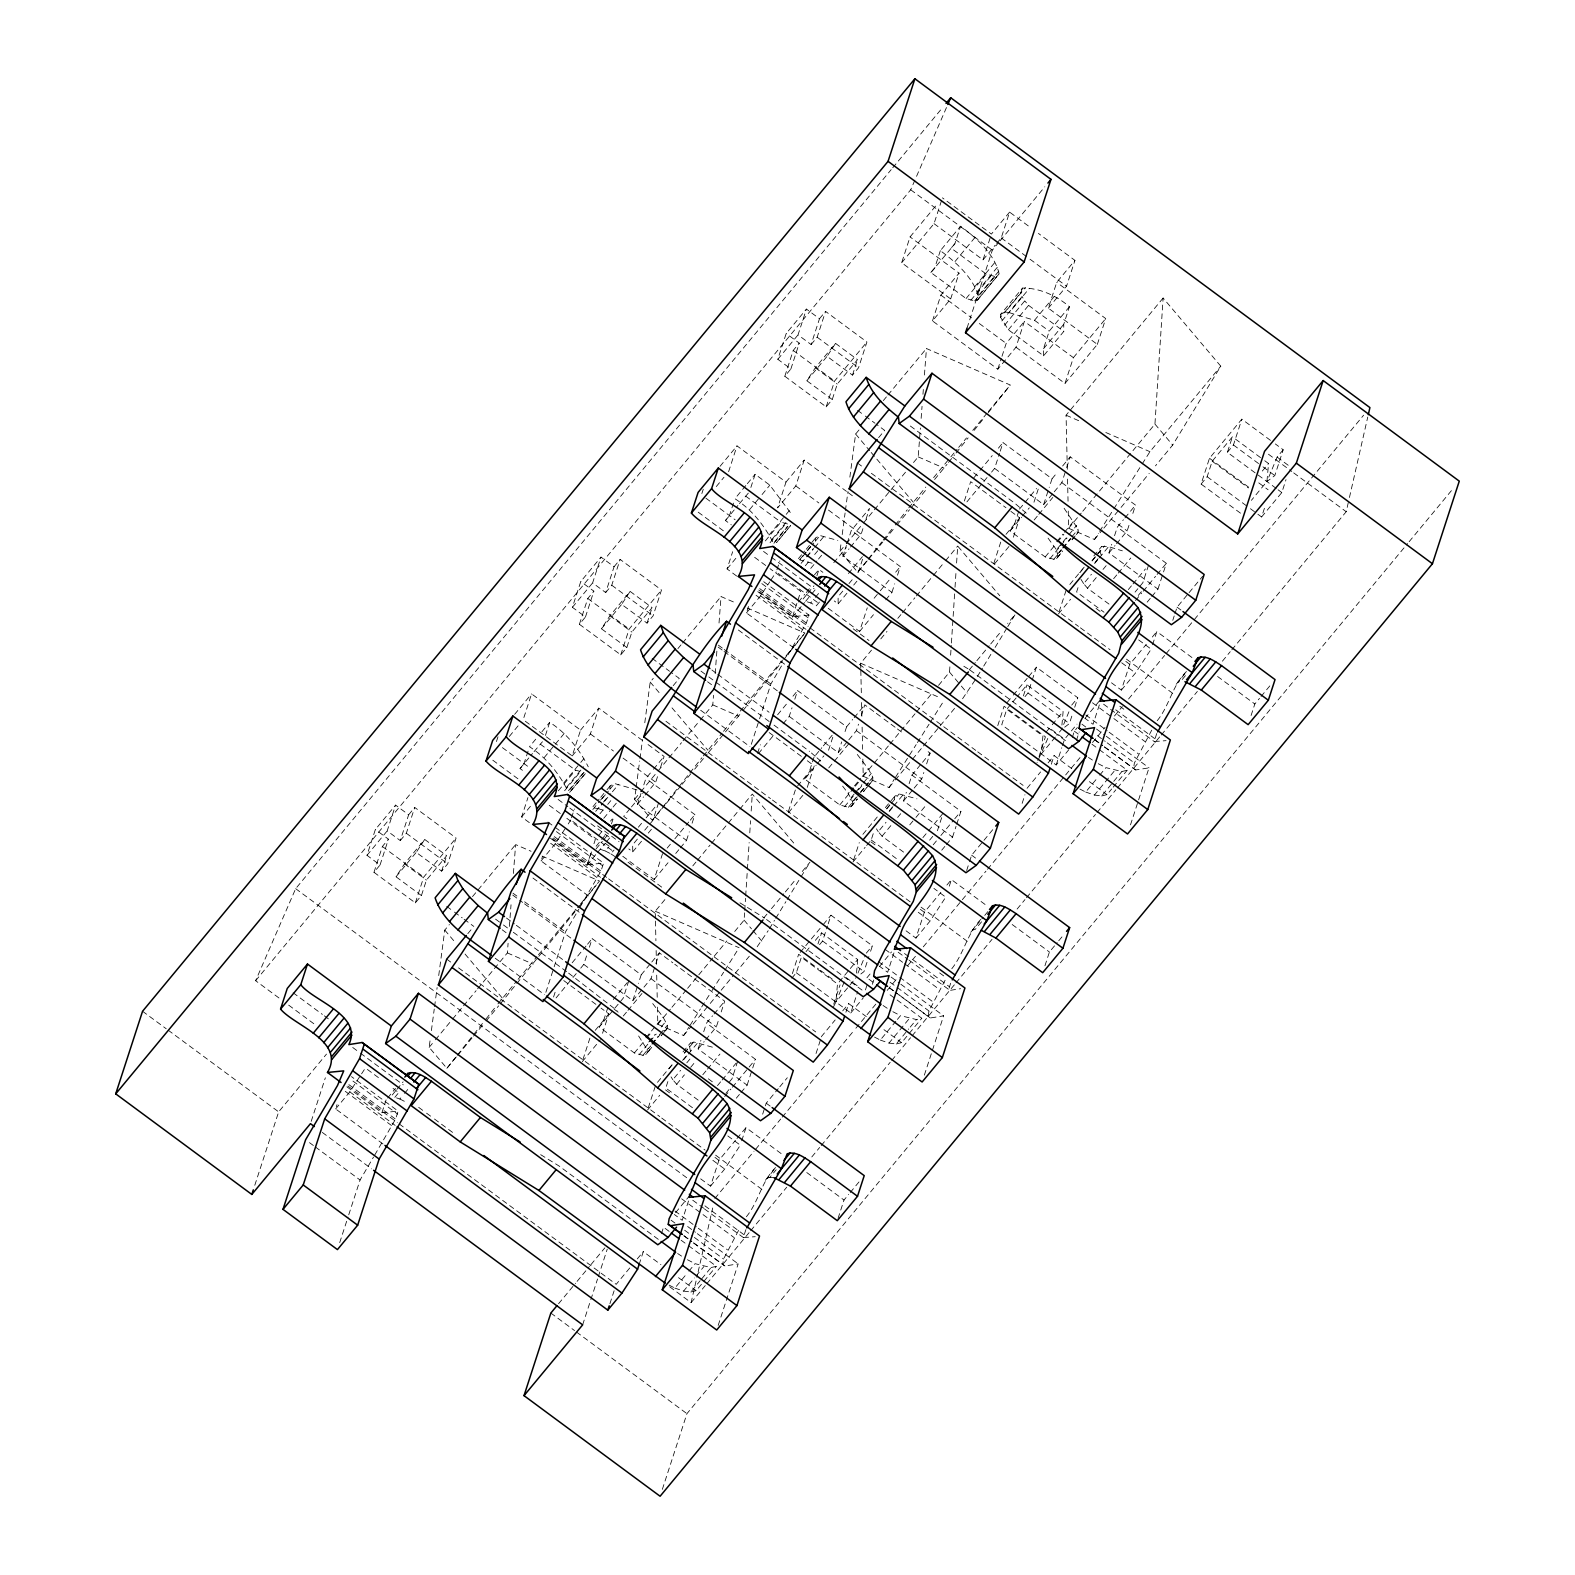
<?xml version="1.0" encoding="UTF-8"?>
<svg xmlns="http://www.w3.org/2000/svg" width="1575" height="1575" viewBox="0 0 1575 1575"><rect width="100%" height="100%" fill="white"/><g stroke="black" fill="none" stroke-linecap="round" stroke-linejoin="round"><path stroke-width="0.75" stroke-dasharray="5 3.75" d="M609.919 788.819L610.057 785.925L614.604 783.562L641.596 791.241M690.362 1050.998L689.181 1044.343L693.728 1041.981L713.829 1047.552M815.338 540.816L815.476 537.922L820.024 535.539L837.821 540.442M894.442 799.214L894.6 796.32L899.128 793.957L916.945 798.84M1000.538 317.205L1000.676 314.311L1022.51 288.087C1039.342 287.772 1056.746 295.746 1069.425 306.751L1063.735 324.312L1063.794 331.4L1043.575 355.812L1008.374 329.785L1000.538 317.205L1020.758 292.793L1022.51 288.087M1101.201 554.951L1099.862 551.211L1101.614 546.505L1108.583 546.663L1122.365 550.837M734.698 931.494L744.109 920.135L744.581 912.85M744.739 910.429L745.526 898.321M745.684 895.88L747.259 871.644M747.416 869.223L749.149 842.546M749.779 832.86L750.547 820.732M751.177 811.046L752.122 796.497M938.543 685.381L949.528 672.112L950.001 664.847M950.631 655.141L951.261 645.455M951.418 643.013L952.993 618.778M953.151 616.357L954.863 589.68M955.021 587.258L955.966 572.709M956.596 563.023L957.698 546.053L999.79 595.763M1132.976 450.608L1154.947 424.088L1163.118 298.029L1220.783 366.168L1172.686 445.056L1155.479 465.846M477.638 988.805L507.367 952.914L508.095 943.287M509.375 926.435L511.028 904.759M513.411 873.456L515.616 844.574L531.07 851.287M700.265 720.011L712.786 704.891L713.514 695.264M715.168 673.588L716.999 649.53M719.027 623.031L721.035 596.551L736.49 603.264M913.5 462.538L918.205 456.888L920.391 427.987M921.139 418.359L922.044 406.311M922.97 394.282L923.324 389.458M924.427 375.027L926.454 348.528L1010.323 385.028L986.206 415.229M815.358 940.373L821.579 932.872L857.706 959.569L837.487 983.981L835.892 1001.995L832.702 1008.492M856.505 973.094L857.706 959.569M1061.924 725.071L1063.125 711.546L1026.998 684.849L1017.667 696.111M1264.725 460.727L1268.544 463.542L1266.93 481.556L1251.377 500.338M456.297 1056.943L446.887 1068.322L429.148 1047.355L430.113 1040.169M431.392 1030.601L434.247 1009.063M434.582 1006.661L437.122 987.525M438.716 975.555L444.78 930.097L449.407 924.525M664.867 805.14L652.306 820.299L634.567 799.332L635.847 789.764M636.162 787.362L639.667 761.04M640.001 758.658L642.541 739.502M644.785 722.748L650.199 682.073L653.271 678.352M867.136 560.917L857.725 572.276L839.987 551.309L840.952 544.143M842.212 534.555L845.086 513.017M845.401 510.635L847.96 491.498M849.87 477.127L855.619 434.05L860.245 428.479M374.752 1154.987L395.542 1119.136L398.16 1111.123L351.501 1076.631M580.171 906.983L600.961 871.133L603.579 863.1L554.971 827.17M788.051 654.787L806.38 623.109L808.979 615.097L763.068 581.234M718.18 1325.441L738.183 1263.878L724.913 1265.985L722.689 1264.508L723.555 1258.996L740.25 1227.181M745.9 1229.583L743.302 1237.596L755.232 1236.69M924.348 1075.154L943.602 1015.855L930.333 1017.982L928.108 1016.485L928.974 1010.973L945.669 979.158M950.611 983.233L948.721 989.572L949.922 990.38L960.652 988.687M1130.496 824.847L1149.022 767.852L1135.733 769.958L1133.527 768.482L1134.394 762.95L1152.309 729.067M1156.739 733.537L1154.14 741.549L1166.071 740.663M669.749 1286.814L691.13 1302.623L697.607 1274.234M698.138 1271.872L712.688 1207.986M1231.807 649.825L1346.212 511.698L1348.909 499.866M1349.44 497.503L1367.75 417.06M254.796 1185.266L278.657 1111.852L326.478 1054.108M421.411 895.565L396.014 876.783L404.48 863.848L424.699 839.436L446.67 855.678L426.451 880.09L421.411 895.565L415.347 902.888L373.984 872.314L380.047 864.99L366.975 855.323L375.362 829.513L395.581 805.101L408.653 814.767L400.267 840.577L387.194 830.911L395.581 805.101M373.984 872.314L382.371 846.503L388.434 839.18L375.362 829.513M380.047 864.99L388.434 839.18M311.2 1121.361L325.356 1077.773M400.267 840.577L406.33 833.254L414.717 807.443L456.081 838.018L447.713 863.828L441.63 871.152L416.233 852.37L424.699 839.436M382.961 1143.942L335.632 1108.938L337.03 1104.646M415.347 902.888L423.734 877.078L456.081 838.018M441.63 871.152L446.67 855.678M496.44 741.549L498.527 735.112M339.708 1242.636L347.996 1217.121M348.744 1214.797L360.065 1180.01L373.531 1157.074M346.933 1086.829L381.918 1112.698L386.092 1099.901M523.884 717.55L531.582 693.886L580.565 730.111L572.197 755.921L523.195 719.696M626.83 647.542L601.433 628.76L609.899 615.825L630.118 591.412L652.089 607.655L631.87 632.067L626.83 647.542L620.767 654.865L579.403 624.291L585.467 616.967L572.394 607.3L580.781 581.51L601 557.097L614.073 566.744L605.686 592.554L592.613 582.907L601 557.097M528.078 751.117L523.806 764.269L520.045 768.541L523.943 771.435M579.403 624.291L587.79 598.48L593.854 591.157L580.781 581.51M545.442 735.466L549.714 722.315C566.37 732.946 579.442 749.287 588.243 766.808M585.467 616.967L593.854 591.157M529.338 822.622L521.64 816.952L527.94 797.6M605.686 592.554L611.75 585.231L620.137 559.42L661.5 590.015L653.113 615.825L647.049 623.129L621.653 604.367L630.118 591.412M588.381 895.919L541.052 860.915L542.45 856.623M572.197 755.921L590.389 733.95L598.776 708.14L644.884 742.219M620.767 654.865L629.153 629.055L661.5 590.015M571.528 817.76L574.383 808.979M647.049 623.129L652.089 607.655M701.859 493.546L703.257 489.234M550.463 838.254L586.963 865.246L591.157 852.331M593.952 843.727L595.35 839.436L564.618 816.697M545.875 992.309L553.416 969.097M554.164 966.794L565.464 931.987L578.95 909.051M552.352 838.825L587.337 864.695L591.491 851.878M553.553 997.034L555.64 990.596M611.454 823.902L613.561 817.464L610.509 821.126M728.615 471.693L737.002 445.882L785.984 482.088L777.597 507.898L795.808 485.927L804.195 460.117L846.464 491.361M832.25 399.538L806.853 380.756L815.318 367.802L835.537 343.389L857.509 359.632L837.29 384.044L832.25 399.538L826.186 406.862L784.822 376.267L790.886 368.944L777.814 359.297L786.201 333.487L806.42 309.074L819.492 318.721L811.105 344.531L798.033 334.884L806.42 309.074M580.722 968.153L583.793 964.432L586.589 955.828M589.385 947.225L592.18 938.621L641.183 974.846L638.387 983.45M733.497 503.094L729.205 516.246L725.445 520.518L731.312 524.849M680.341 847.862L686.503 840.42L637.521 804.215L641.005 793.446M643.801 784.862L645.907 778.404L651.971 771.081M784.822 376.267L793.209 350.457L799.273 343.133L786.201 333.487M750.862 487.462L755.134 474.292L769.84 485.159L792.166 514.946M645.1 795.06L655.712 782.243L657.799 775.786M660.594 767.183L664.099 756.433L646.813 743.656M790.886 368.944L799.273 343.133M736.667 576.037L727.059 568.929L732.651 551.722M658.586 802.797L652.897 820.339L643.565 831.6M811.105 344.531L817.169 337.207L825.556 311.397L866.919 341.992L858.532 367.802L852.469 375.126L827.072 356.344L835.537 343.389M582.947 1059.522L589.936 1038.023M607.911 1007.331L602.91 1022.687L599.15 1026.939L634.351 1052.966L642.974 1055.329L645.75 1054.6L651.971 1047.099L645.75 1054.6M602.536 1033.259L608.836 1013.906L601 1008.098M622.794 856.308L654.157 879.48L662.543 853.67M793.8 647.896L746.452 612.911L748.558 606.454M628.838 980.713L623.129 998.274L599.15 1026.939M583.793 964.432L632.796 1000.657L637.698 985.596M826.186 406.862L834.573 381.052L866.919 341.992M686.503 840.42L689.299 831.817M692.094 823.213L694.89 814.61L645.907 778.404M776.947 569.737L779.802 560.976M632.796 1000.657L650.987 978.685L655.18 965.77M655.889 963.624L659.374 952.875L672.82 962.817M852.469 375.126L857.509 359.632M1015.993 347.228L1064.995 383.453L1073.382 357.643L1024.38 321.418L1015.993 347.228L997.802 369.2L932.479 320.906L950.67 298.935L901.668 262.73L910.055 236.919L937.794 203.431M751.295 744.286L758.835 721.094M759.583 718.771L770.884 683.983L783.149 663.134M757.792 591.649L792.383 617.223L797.285 602.162M797.974 600.016L800.769 591.412L770.037 568.693M757.575 753.322L760.371 744.719M816.874 575.899L818.961 569.441L822.878 572.335M901.668 262.73L934.034 223.67L941.712 200.005M648.27 1107.816L655.259 1086.317M582.652 1324.851L590.093 1301.915M590.842 1299.631L597.555 1278.979M598.303 1276.675L607.241 1249.152M667.879 1081.553L665.772 1087.99L693.217 1108.268M783.051 723.85L789.213 716.408L792.008 707.805M794.804 699.202L797.6 690.598L846.602 726.823L844.495 733.281M940.334 250.681L934.625 268.242L930.864 272.495L966.085 298.522L974.689 300.884L977.465 300.156L999.121 273.794C994.534 254.047 976.52 237.923 960.553 226.268L940.334 250.681C956.301 262.336 974.315 278.46 978.902 298.207L977.465 300.156M885.76 599.839L891.923 592.417L842.94 556.192L846.425 545.442M847.133 543.277L851.327 530.381L857.391 523.058M609.919 1303.687L614.112 1290.791M930.864 272.495L954.844 243.83L960.553 226.268M850.52 547.037L861.131 534.22L863.218 527.763M866.014 519.159L869.518 508.41L858.907 521.227M932.479 320.906L940.866 295.096L959.057 273.125L910.055 236.919M740.959 1092.597L747.121 1085.155L698.119 1048.93L700.914 1040.327M703.71 1031.723L706.506 1023.12L712.569 1015.816M858.316 572.316L864.006 554.774M950.67 298.935L959.057 273.125M639.115 1264.528L643.309 1251.633L660.909 1264.646M705.698 1039.776L716.31 1026.959L718.417 1020.521M721.212 1011.918L724.697 1001.168L674.75 964.235M795.355 790L787.677 813.665L802.837 795.355M814.039 757.122L808.329 774.664L804.569 778.936L839.77 804.943L848.393 807.306L851.169 806.577L857.391 799.076M661.421 1233.658L663.528 1227.22L669.395 1231.552M807.266 787.382L814.255 765.883L806.42 760.095M828.214 608.285L859.576 631.457L867.274 607.812M934.034 223.67L983.017 259.875L990.714 236.23M828.548 750.251L834.258 732.71M967.011 328.151L992.348 250.149L998.53 242.688M996.66 243.416L1001.227 237.923L1009.595 212.113L1030.739 227.725M688.511 1200.957L682.231 1220.31L674.336 1214.483M737.71 1061.196L732.001 1078.757L727.335 1084.387M789.213 716.408L838.215 752.633L841.7 741.884M891.923 592.417L894.718 583.813M897.514 575.21L900.309 566.606L851.327 530.381M848.827 739.817L856.406 730.662L858.513 724.205M861.308 715.601L864.793 704.852L874.401 711.959M700.658 1178.848L710.522 1186.132L718.909 1160.322L735.466 1140.339M747.121 1085.155L752.003 1070.094M752.712 1067.948L755.508 1059.345L706.506 1023.12M792.363 973.626L798.643 954.273L818.35 968.842M741.727 1140.773L745.999 1127.621L781.279 1153.688M791.772 978.252L796.32 972.759L801.36 957.265L837.487 983.981M997.802 369.2L1001.306 358.45M1001.995 356.304L1006.189 343.389L1024.38 321.418M762.654 1114.175L766.218 1103.209L778.267 1088.66M817.976 943.917L821.579 932.872M964.372 501.007L970.673 481.655L1005.952 507.721M819.571 944.685L822.603 941.023L827.505 925.962M828.194 923.816L830.99 915.213L872.373 945.807L869.577 954.411M853.689 859.793L859.281 842.586M866.644 845.48L871.192 839.987L873.278 833.529M662.347 1489.359L686.936 1413.661L1407.578 543.572M991.561 472.126L994.632 468.405L999.534 453.344M1000.223 451.198L1003.019 442.595L1052.021 478.8L1049.226 487.403M1064.995 383.453L1097.342 344.393L1048.34 308.168L1056.727 282.358L1074.938 260.387L1038.417 233.415M746.373 1216.766C758.992 1201.312 761.572 1180.62 776.278 1166.918M1043.575 355.812L1043.516 348.725L1049.206 331.163L1069.425 306.751M816.027 1053.517L821.618 1036.311L835.163 1019.97M1048.34 308.168L1066.551 286.197L1074.938 260.387M833.726 1004.22L840.026 984.847M946.378 844.574L952.54 837.132L903.538 800.927L906.334 792.323M909.129 783.72L911.925 775.117L921.021 764.131M845.913 1012.213L848.708 1003.61L866.329 1016.623M914.15 788.11L921.729 778.956L923.836 772.498M926.632 763.895L930.116 753.145L926.277 750.31M993.786 563.496L1000.775 541.977M860.836 974L863.986 971.617L868.868 956.557M796.32 972.759L850.756 1013.001L857.745 991.502M1018.73 511.284L1013.749 526.641L1009.988 530.913L1045.19 556.94L1053.813 559.282L1056.589 558.574L1062.81 551.053M865.443 989.947L867.53 983.489M1013.375 537.213L1019.675 517.86L1007.902 509.178M872.373 984.296L873.771 979.985M1033.968 502.228L1038.24 489.077M893.931 952.934L887.65 972.287L879.756 966.459M937.42 830.734L941.712 817.563M994.632 468.405L1043.634 504.61L1048.517 489.549M1097.342 344.393L1105.729 318.583L1056.727 282.358M1054.246 491.794L1061.826 482.639L1066.019 469.744M1066.708 467.598L1070.213 456.829L1135.536 505.122L1132.051 515.872M906.078 930.825L915.941 938.109L924.328 912.299L940.885 892.316M952.54 837.132L956.025 826.383M956.734 824.237L960.927 811.322L911.925 775.117M997.763 725.622L1004.062 706.25L1045.426 736.844L1037.748 760.489M838.038 1218.4L844.003 1200.052L848.669 1194.421M949.292 886.174L951.418 879.598L986.698 905.664M1016.111 697.981L1006.779 709.262L1001.739 724.736L1056.175 764.977L1068.618 749.956M966.656 870.542L968.782 863.966M969.511 861.761L971.637 855.186L994.219 827.918M1023.396 695.914L1026.998 684.849M1024.99 696.662L1028.022 693L1031.527 682.251M1032.216 680.105L1036.409 667.19L1077.792 697.784L1073.599 710.679M1059.109 611.789L1066.807 588.125M1078.009 587.652L1076.611 591.964L1104.036 612.242M951.792 968.743C964.688 952.501 967.582 931.12 983.253 917.024M1022.155 803.348L1024.951 794.745M1151.797 596.551L1157.96 589.109L1108.957 552.904L1111.753 544.3M1114.549 535.697L1117.344 527.093L1123.408 519.77M1051.332 764.19L1054.128 755.587L1071.748 768.6M1116.537 543.749L1127.149 530.933L1129.255 524.475M1064.68 727.178L1069.405 723.594L1072.89 712.845M1056.175 764.977L1061.767 747.771M1062.475 745.625L1064.562 739.167L1077.005 724.146M1072.26 737.632L1074.347 731.174L1077.359 727.532M1076.394 740.565L1079.19 731.962M1099.35 704.911L1093.05 724.283L1085.175 718.436M1148.549 565.169L1142.84 582.711L1135.063 592.102M1111.497 682.802L1121.361 690.106L1129.748 664.296L1146.305 644.293M1157.96 589.109L1162.842 574.068M1163.551 571.922L1166.347 563.318L1117.344 527.093M1240.49 513.174L1201.095 484.057L1209.482 458.246L1241.828 419.186L1273.348 442.477M1044.934 965.79L1049.422 952.028L1057.199 942.638M1152.565 644.746L1156.838 631.575L1192.118 657.661M1201.095 484.057L1207.159 476.733L1212.179 461.239L1232.398 436.826L1262.835 459.309M1172.784 620.333L1174.202 615.943M1174.93 613.758L1177.057 607.162L1187.589 594.444M1276.242 488.427L1227.378 452.32L1232.398 436.826M1227.378 452.32L1233.442 444.997L1241.828 419.186M1157.212 720.72C1169.812 705.265 1172.41 684.593 1187.117 670.891M1283.192 449.761L1277.128 457.085L1266.93 481.556L1274.805 475.571L1283.192 449.761L1275.317 443.933M1257.874 514.218L1261.595 516.974L1265.099 506.205M1261.595 516.974L1281.814 492.562L1286.007 479.647M1251.101 715.483L1254.822 704.005L1259.488 698.375M844.22 981.973L835.892 1001.995L856.111 977.583M857.962 973.133L865.364 955.356M1047.788 738.419L1037.039 762.654M1068.933 711.782L1061.511 729.579L1056.845 735.21M278.952 997.959L255.623 980.713L295.667 888.674L891.174 169.647M255.623 980.713L910.704 189.788L915.587 178.566M916.552 176.321L946.831 106.726M757.162 946.772L768.187 930.707M769.447 928.64L774.506 920.332M775.766 918.264L785.905 901.648M787.165 899.581L799.824 878.811M801.084 876.743L808.684 864.281M962.581 698.749L976.126 678.549M977.386 676.463L982.465 668.174M983.725 666.087L993.845 649.471M995.105 647.404L1006.504 628.72M1007.764 626.653L1015.363 614.191L1007.665 623.483M657.425 1007.094L657.818 1024.301L683.629 1035.523L688.807 1027.373M690.086 1025.325L700.403 1008.984M701.702 1006.937L710.738 992.644M712.018 990.616L723.634 972.228M724.933 970.2L737.828 949.764M862.844 759.091L863.238 776.278L889.048 787.52L894.206 779.349M895.506 777.302L916.138 744.64M917.438 742.593L929.053 724.224M930.333 722.177L943.248 701.761M1068.263 511.068L1068.657 528.275L1094.467 539.497L1098.346 533.374M1099.626 531.326L1112.541 510.91M1113.82 508.863L1140.91 465.983M1142.21 463.936L1149.947 451.69L1220.783 366.168M335.632 1108.938L349.788 1091.849L365.4 1067.968M541.052 860.915L555.188 843.846L566.921 825.93M568.221 823.942L570.819 819.945M746.452 612.911L760.607 595.822L769.722 581.884M771.022 579.895L776.239 571.942M710.522 1186.132L724.677 1169.044L740.309 1145.163L726.528 1134.984M915.941 938.109L930.097 921.021L945.728 897.14L933.916 888.418M1121.361 690.106L1135.516 673.017L1151.148 649.136L1137.367 638.958M667.406 1028.239L661.185 1035.759L667.406 1028.239L667.367 1025.227L663.016 1017.037L650.495 1000.676M851.169 806.577L857.273 798.997M857.292 754.464L868.435 769.013L872.786 777.203L872.826 780.216L863.612 791.556M1056.589 558.574L1062.672 550.994M1064.109 508.272L1078.186 529.2L1078.225 532.212L1072.142 539.792M446.887 1068.322L455.903 1056.943M457.4 1055.053L472.421 1036.114M473.918 1034.224L484.431 1020.954M485.927 1019.064L496.44 1005.815M497.936 1003.905L516.541 981.225M652.306 820.299L661.323 808.94M662.819 807.03L688.354 774.841M689.85 772.951L701.859 757.792M703.356 755.902L721.96 733.202M857.725 572.276L866.742 560.917M868.238 559.027L881.744 541.977M883.26 540.087L893.753 526.818M895.269 524.928L907.279 509.768M908.775 507.878L925.805 487.069M500.24 1003.925L576.883 909.385M578.399 907.495L596.472 884.835M708.789 752.122L741.608 712.353M743.105 710.463L782.303 661.362M783.818 659.472L803.407 634.922M934.605 479.469L947.028 464.33M948.524 462.44L954.568 454.88M956.064 453.009L968.133 437.889M974.157 430.349L984.71 417.119M892.749 167.757L942.893 107.198M366.975 855.323L387.194 830.911M572.394 607.3L592.613 582.907M777.814 359.297L798.033 334.884M408.653 814.767L414.717 807.443M614.073 566.744L620.137 559.42M819.492 318.721L825.556 311.397M514.631 714.361L531.582 693.886M720.051 466.338L737.002 445.882M509.335 736.45L518.569 725.287M716.29 486.557L723.988 477.264M396.014 876.783L416.233 852.37M601.433 628.76L621.653 604.367M806.853 380.756L827.072 356.344M535.717 739.207L529.495 746.727C546.151 757.358 559.223 773.699 568.024 791.221L585.132 770.569M541.938 731.706L549.714 722.315M745.802 485.553L734.915 498.704C751.57 509.355 764.643 525.676 773.443 543.218L787.441 526.306M747.357 483.683L755.134 474.292M520.045 768.541L532.488 753.519M534.043 751.629L542.45 741.746M725.445 520.518L737.888 505.496M739.443 503.626L749.424 491.833M544.202 757.595L564.421 733.182M749.621 509.572L760.508 496.42M762.064 494.55L769.84 485.159M955.021 261.548L975.24 237.136M580.565 730.111L598.776 708.14M785.984 482.088L804.195 460.117M1009.595 212.113L991.403 234.084L942.421 197.859M521.64 816.952L532.252 804.136M727.059 568.929L736.155 557.944M983.017 259.875L995.144 245.247M1000.066 240.837L1044.816 186.795M563.673 783.031L579.226 764.249M580.781 762.379L583.892 758.618M769.092 535.008L784.645 516.226M786.201 514.356L789.311 510.595M974.512 286.985L994.731 262.572M558.357 790.808L575.466 770.155L584.089 772.498L568.536 791.28M765.332 540.914L780.885 522.132L789.488 524.495M966.085 298.522L986.285 274.109L994.908 276.472L997.684 275.743M472.5 896.628L515.616 844.574M677.919 648.605L680.991 644.884M682.546 643.033L721.035 596.551M883.339 400.582L886.41 396.88M887.946 395.01L926.454 348.528M566.528 787.382L583.636 766.73M771.947 539.359L785.945 522.467M977.366 291.355L997.585 266.943M564.618 790.729L580.171 771.947M770.037 542.706L785.59 523.924M970.791 300.313L991.01 275.901M978.862 295.194L999.082 270.782M773.935 543.257L787.933 526.365M974.689 300.884L994.908 276.472M569.618 792.363L585.172 773.581M776.593 542.469L790.591 525.577L776.731 542.548M978.902 298.207L999.121 273.794M571.312 790.552L585.309 773.66M467.795 933.68L472.303 928.226M673.214 685.657L679.238 678.392L671.482 672.683M878.633 437.653L884.638 430.369L876.901 424.659M593.007 806.656L599.169 799.076M600.784 797.285L605.391 791.556M607.005 789.764L611.671 784.133M798.427 558.653L804.589 551.053M806.203 549.262L817.09 536.11M592.81 809.491L599.032 801.97M600.587 800.1L605.253 794.469M799.785 559.578L806.006 552.077M807.562 550.207L810.672 546.446M602.162 798.584L608.383 791.083M609.938 789.193L614.604 783.562M806.026 552.451L799.805 559.952L813.015 563.456M807.581 550.581L813.803 543.06M815.358 541.19L820.024 535.539M1000.676 314.311L1005.224 311.948L1025.443 287.536M595.685 811.361L601.906 803.841M603.461 801.97L606.572 798.21M801.104 563.338L813.547 548.317M1001.857 320.965L1022.077 296.553L1020.758 292.793M594.385 807.975L598.402 808.703L603.067 803.073M604.623 801.183L610.844 793.682M612.399 791.792L618.621 784.291M806.932 556.92L813.153 549.419M814.708 547.529L824.04 536.268M1005.224 311.948L1009.24 312.657L1029.459 288.245M599.937 813.783L606.158 806.282M607.714 804.412L610.805 800.651M805.337 565.779L808.447 562.019M814.669 554.498L817.779 550.758M1004.535 325.257L1024.754 300.864L1022.077 296.553M603.757 818.311L611.533 808.92M613.088 807.05L617.754 801.419M810.731 568.418L816.952 560.897M818.508 559.027L821.618 555.266M1008.374 329.785L1028.593 305.373L1024.754 300.864M598.382 835.774L602.93 830.281M653.487 769.25L664.099 756.433M814.413 574.934L818.961 569.441M429.148 1047.355L433.853 1041.685M435.409 1039.795L451.06 1020.915M452.616 1019.025L462.007 1007.685M463.562 1005.795L476.083 990.695M634.567 799.332L639.253 793.662M640.828 791.772L656.46 772.892M658.035 771.002L667.426 759.662M668.981 757.772L681.503 742.672M683.058 740.782L698.709 721.901M839.987 551.309L844.673 545.639M846.247 543.769L861.879 524.869M863.454 522.979L872.826 511.658M874.401 509.768L905.684 471.988M387.647 1098.031L395.463 1088.384M596.157 846.247L607.103 832.86M798.466 601.985L804.746 594.228M806.242 592.594L810.968 586.727M392.234 1095.019L395.345 1091.258M396.9 1089.388L403.121 1081.868M596.098 848.886L602.319 841.365M603.875 839.495L608.541 833.864M803.073 598.992L806.183 595.232M807.739 593.342L813.96 585.841M629.902 808.822L623.68 816.342L627.362 819.059M631.457 806.951L643.899 791.93M833.766 562.688L846.208 547.667M1009.24 312.657L1034.519 320.296L1054.738 295.883M394.833 1097.322L397.943 1093.562M586.963 865.246L596.059 854.26M597.575 852.429L604.918 843.668M606.473 841.798L611.139 836.148M637.521 804.215L643.584 796.891M792.383 617.223L804.51 602.575M805.672 601.276L810.574 595.252M811.893 593.775L816.559 588.144M842.94 556.192L849.004 548.868M396.506 1097.873L399.873 1099.015L402.983 1095.255M404.539 1093.385L409.205 1087.734M600.252 849.299L605.292 850.992L608.403 847.232M807.345 601.847L810.712 602.969L813.822 599.228M815.378 597.338L820.043 591.708M605.292 850.992L610.883 853.847L613.994 850.087M819.413 602.063L816.303 605.824L810.712 602.969M638.367 827.21L644.588 819.689M646.144 817.819L657.031 804.668M848.452 573.556L862.45 556.644M518.096 979.335L536.878 956.655M538.453 954.765L579.147 905.625M580.702 903.735L599.504 881.055L542.095 856.091M723.516 731.312L784.567 657.602M786.122 655.712L804.904 633.032L747.515 608.068M933.621 477.619L949.272 458.719M950.847 456.829L957.108 449.269M958.683 447.379L966.499 437.929M972.759 430.369L986.856 413.378M988.411 411.488L1010.323 385.028M457.872 1055.053L471.988 1038.004M473.563 1036.114L484.549 1022.864M486.104 1020.974L498.665 1005.815M666.422 803.25L680.558 786.201M682.113 784.311L693.098 771.061M694.673 769.151L707.214 754.012M868.711 559.027L882.827 541.977M884.402 540.087L895.368 526.818M896.943 524.928L909.503 509.768M911.059 507.878L926.75 488.939M637.343 839.121L632.678 844.751L632.737 851.839L628.838 848.945M842.763 591.097L838.097 596.728L838.156 603.835L834.258 600.941M848.984 583.597L853.65 577.946M1043.516 348.725L1063.735 324.312M632.737 851.839L642.068 840.577M648.29 833.077L651.4 829.316M838.156 603.835L847.488 592.554M853.709 585.053L858.375 579.423M572.158 962.798L586.018 946.063M587.573 944.213L592.18 938.621M667.17 848.098L673.332 840.656M674.868 838.786L688.728 822.052M690.283 820.201L694.89 814.61M777.577 714.794L786.831 703.631M792.973 696.189L797.6 690.598M874.125 598.224L878.752 592.633M880.287 590.782L889.521 579.62M895.683 572.178L900.309 566.606M973.744 477.934L978.37 472.342M979.906 470.492L992.23 455.608M998.393 448.166L1003.019 442.595M1073.382 357.643L1105.729 318.583M556.073 997.92L571.469 979.315M573.024 977.445L579.187 970.023M654.157 879.48L668.017 862.746M675.734 853.453L678.805 849.732M758.402 753.618L773.817 735.013M859.576 631.457L873.436 614.722M966.912 501.874L982.308 483.269M983.843 481.418L990.006 473.977M655.417 918.619L655.239 911.236L666.205 898.006M692.803 865.876L695.933 862.096M697.508 860.206L710.03 845.106M711.585 843.216L738.202 811.086M739.758 809.196L752.279 794.076L794.371 843.787M860.777 668.135L860.659 663.232L871.487 650.14M880.779 638.918L886.981 631.437M897.829 618.345L900.92 614.604M902.475 612.734L914.858 597.791M916.414 595.921L931.888 577.218M933.443 575.347L944.055 562.531M945.571 560.7L957.698 546.053M1067.318 469.271L1066.078 415.209L1163.118 298.029M613.285 999.495L627.283 982.603M815.594 755.232L821.815 747.731M823.371 745.841L832.702 734.58M1019.458 509.099L1036.567 488.447M595.192 1030.385L608.836 1013.906M641.183 974.846L650.278 963.861M651.794 962.03L659.374 952.875M797.56 786.023L814.255 765.883M846.602 726.823L852.666 719.499M854.182 717.668L864.793 704.852M1006.012 534.338L1019.675 517.86M1052.021 478.8L1056.569 473.307M1062.633 465.983L1070.213 456.829M804.569 778.936L816.106 765.273M817.012 763.914L823.883 755.882M1009.988 530.913L1021.525 517.25M1022.431 515.891L1029.302 507.878M582.258 1061.688L600.449 1039.717M838.215 752.633L847.311 741.648M994.593 563.811L1011.288 543.67M1043.634 504.61L1052.73 493.625M623.306 1015.993L626.417 1012.233M627.972 1010.363L641.97 993.471M828.726 767.97L848.945 743.577M1034.145 519.967L1037.256 516.206M1038.811 514.336L1052.809 497.424M645.907 1037.689L663.016 1017.037M852.607 804.628L852.567 801.616L848.216 793.426L852.882 787.795M854.438 785.905L860.659 778.404M862.214 776.514L868.435 769.013M1056.746 541.643L1062.967 534.142M1064.523 532.252L1073.855 520.99M657.818 1024.301L670.379 1009.162M671.954 1007.252L686.07 990.202M687.625 988.312L712.727 958.013M714.302 956.123L726.843 940.964M863.238 776.278L872.648 764.918M874.223 763.028L888.339 745.979M889.914 744.089L899.325 732.729M900.9 730.82L915.016 713.79M916.571 711.88L932.262 692.941M1068.657 528.275L1081.218 513.115M1082.773 511.225L1131.401 452.498M634.351 1052.966L645.238 1039.815M646.793 1037.945L651.459 1032.314M839.77 804.943L853.768 788.051M855.323 786.181L859.989 780.531M1045.19 556.94L1056.077 543.788M1057.632 541.918L1063.853 534.398M648.762 1042.04L654.983 1034.539M661.185 1027.018L665.851 1021.387M851.051 797.777L854.162 794.017M855.717 792.146L861.938 784.626M863.494 782.755L871.27 773.364M1058.026 556.625L1056.471 549.754L1067.358 536.622M1068.913 534.732L1076.69 525.341M639.076 1054.758L648.408 1043.497M649.963 1041.626L656.184 1034.106M844.495 806.754L856.938 791.733M858.493 789.843L864.714 782.342M1049.915 558.731L1059.247 547.47M1060.802 545.58L1067.023 538.079M647.187 1052.651L647.148 1049.639L650.258 1045.879M651.814 1044.008L658.035 1036.488M659.59 1034.618L667.367 1025.227M852.567 801.616L858.788 794.115M860.344 792.225L868.12 782.834M869.676 780.964L872.786 777.203M1057.987 553.593L1061.097 549.852M1062.652 547.962L1070.409 538.571M1071.965 536.701L1078.186 529.2M642.974 1055.329L650.751 1045.938M652.306 1044.068L660.082 1034.677M848.393 807.306L859.281 794.174M860.836 792.284L868.612 782.893M1053.813 559.282L1061.589 549.911M1063.145 548.021L1070.921 538.63M863.494 791.497L872.826 780.216M1072.004 539.713L1078.225 532.212M763.757 917.989L769.919 910.547M771.455 908.677L783.779 893.812M785.315 891.962L796.084 878.929M802.246 871.507L809.944 862.214M969.176 669.966L975.338 662.524M976.874 660.673L989.198 645.789M990.734 643.939L1001.503 630.925M683.629 1035.523L691.464 1026.093M693.02 1024.203L708.671 1005.303M710.227 1003.433L719.617 992.093M721.173 990.202L733.694 975.102M735.249 973.212L749.326 956.202M889.048 787.52L893.753 781.85M895.309 779.96L910.96 761.079M912.516 759.189L921.907 747.849M923.462 745.959L954.745 708.179M1094.467 539.497L1102.283 530.047M1103.858 528.157L1119.49 509.276M1121.065 507.386L1149.218 473.386M657.484 1082.32L674.159 1062.18M714.085 1013.985L724.697 1001.168M862.903 834.317L878.062 816.008M922.537 762.3L930.116 753.145M1069.838 584.463L1084.998 566.153M1124.924 517.939L1135.536 505.122M668.962 1068.756L673.628 1063.125M683.018 1051.923L690.795 1042.552M885.327 807.66L896.195 794.528M1082.911 568.969L1079.8 572.709L1081.395 570.918M1093.838 555.896L1101.614 546.505M684.377 1052.868L689.043 1047.237M886.666 808.605L889.777 804.845M1092.085 560.582L1099.862 551.211M684.397 1053.242L693.728 1041.981M886.686 808.979L889.796 805.219M891.352 803.348L899.128 793.957M1092.105 560.956L1104.547 545.934M682.585 1060.388L687.251 1054.738M889.56 810.495L892.671 806.735M1094.979 562.472L1098.09 558.712M683.747 1059.601L686.857 1055.841M688.413 1053.97L697.745 1042.689M889.166 811.578L892.277 807.817M893.832 805.947L903.164 794.686M1094.586 563.555L1097.696 559.814M1099.252 557.924L1108.583 546.663M647.581 1109.962L659.708 1095.314M698.178 1100.137L676.659 1084.23L672.82 1079.722L680.597 1070.331M686.818 1062.81L689.929 1059.05M698.119 1048.93L704.183 1041.607M853 861.958L865.128 847.311M903.577 852.114L882.079 836.207L878.24 831.698L886.016 822.308M903.538 800.927L912.634 789.941M1058.42 613.935L1070.547 599.287M1108.997 604.091L1087.498 588.203L1083.659 583.675L1091.436 574.284M1108.957 552.904L1115.021 545.58M676.659 1084.23L684.436 1074.839M690.657 1067.338L695.323 1061.707M882.079 836.207L891.411 824.946M897.632 817.445L900.742 813.684M1087.498 588.203L1096.81 576.923M1103.032 569.422L1106.142 565.661M800.179 952.422L821.756 926.376M823.292 924.525L830.99 915.213M1007.134 702.529L1011.76 696.957M1013.296 695.107L1027.176 678.352M1028.711 676.502L1036.409 667.19M702.804 1074.741L705.915 1071M707.47 1069.11L719.913 1054.088M909.759 824.847L914.425 819.217M915.981 817.346L925.312 806.065M1113.623 578.714L1116.734 574.954M1118.289 573.083L1130.732 558.062M806.026 951.635L809.137 947.894M717.491 1085.608L720.602 1081.848M722.157 1079.977L736.155 1063.086M922.911 837.605L943.13 813.192M1128.33 589.582L1131.441 585.821M1132.996 583.951L1145.438 568.929M929.644 840.125L932.754 836.364M725.858 1093.365L728.969 1089.605M1138.252 595.448L1141.363 591.688M724.697 1096.535L730.859 1089.113M732.395 1087.242L755.508 1059.345M933.188 844.81L939.35 837.368M940.885 835.498L953.21 820.634M954.765 818.764L960.927 811.322M1135.536 600.508L1141.698 593.066M1143.233 591.216L1155.558 576.332M1157.093 574.462L1166.347 563.318M558.554 1303.746L575.544 1283.251M577.08 1281.381L589.424 1266.477M590.96 1264.627L604.859 1247.853M736.332 1098.169L739.423 1094.448M941.752 850.165L944.823 846.444M1147.171 602.142L1150.242 598.421M1046.017 732.198L1050.682 726.567M1052.238 724.697L1063.125 711.546M1262.323 471.043L1268.544 463.542M866.309 953.131L872.373 945.807M1071.709 705.108L1077.792 697.784M1055.289 737.08L1041.311 753.992L1042.906 735.958L1006.779 709.262M866.919 977.799L870.03 974.039M629.744 1267.973L616.199 1284.334L452.498 1163.315M637.284 1258.898L643.309 1251.633M675.557 1212.671L690.618 1194.5M736.982 1138.508L745.999 1127.621M779.763 1086.848L787.303 1077.753M842.704 1010.874L848.708 1003.61M879.48 966.479L891.509 951.93M946.91 885.052L951.418 879.598M1027.038 788.307L1040.583 771.947M1048.103 762.851L1054.128 755.587M1084.88 718.456L1099.941 700.284M1152.329 637.028L1156.838 631.575M1189.105 592.633L1202.65 576.273M850.756 1013.001L863.198 997.979M714.833 1198.516L754.012 1151.207M755.587 1149.317L780.668 1119.057M782.224 1117.148L854.319 1030.109M855.875 1028.219L876.251 1003.629M887.217 990.38L898.203 977.13M907.594 965.79L915.429 956.32M923.265 946.87L985.95 871.172M987.525 869.282L1081.553 755.744M1092.518 742.514L1105.059 727.374M1114.47 716.015L1122.306 706.565M1128.566 698.985L1164.614 655.476M1166.169 653.566L1192.826 621.416M1194.382 619.526L1363.635 415.17M669.119 1285.121L674.868 1288.094L687.31 1273.072M688.866 1271.182L695.087 1263.682L711.053 1267.58L716.369 1266.28L687.015 1244.565M874.538 1037.098L880.287 1040.071L895.84 1021.289M897.396 1019.419L900.506 1015.658L916.473 1019.557L921.788 1018.257L888.517 993.668M1079.958 789.095L1085.707 792.048L1098.149 777.026M1099.704 775.156L1105.926 767.635L1121.873 771.533L1127.208 770.234L1097.834 748.538M765.352 1180.305L776.219 1167.173M970.751 932.302L983.194 917.28M984.749 915.39L989.415 909.759M1176.171 684.278L1187.058 671.127M766.946 1178.198L769.939 1177.312L776.16 1169.792M981.579 921.788L975.358 929.289L972.366 930.175M1185.443 675.636L1180.777 681.266L1177.785 682.152M674.868 1288.094L683.57 1291.106L694.457 1277.955M696.012 1276.085L703.789 1266.694M880.287 1040.071L888.989 1043.083L909.208 1018.671M1085.707 792.048L1094.408 795.06L1103.74 783.799M1105.296 781.928L1114.627 770.648M683.57 1291.106L690.834 1291.992L700.166 1280.711M701.722 1278.841L711.053 1267.58M888.989 1043.083L896.254 1043.969L908.696 1028.947M910.252 1027.077L916.473 1019.557M1094.408 795.06L1101.653 795.946L1121.873 771.533M690.834 1291.992L696.15 1290.693L702.371 1283.172M703.927 1281.302L716.369 1266.28M896.254 1043.969L901.569 1042.67L921.788 1018.257M1101.653 795.946L1106.989 794.647L1111.655 789.016M1113.21 787.146L1127.208 770.234M691.13 1302.623L705.246 1285.594M706.801 1283.704L749.129 1232.615M750.684 1230.725L786.732 1187.215M811.814 1156.936L819.65 1147.466M821.205 1145.576L890.17 1062.318M891.726 1060.428L910.547 1037.728M912.102 1035.838L954.411 984.749M955.986 982.859L992.033 939.33M1017.115 909.051L1024.951 899.601M1026.506 897.711L1095.472 814.452M1097.027 812.562L1115.828 789.843M1117.403 787.953L1159.712 736.864M1161.287 734.974L1197.335 691.464M1222.397 661.185L1230.233 651.715M850.224 1192.531L861.112 1179.399M1058.754 940.767L1063.42 935.137M1261.043 696.504L1270.375 685.223M1409.152 541.682L1453.016 488.723M954.844 243.83L951.083 248.082L986.285 274.109M663.193 1030.916L665.969 1030.188M587.337 864.695L603.579 863.1M381.918 1112.698L398.16 1111.123M769.939 1177.312L774.093 1177.726M598.402 808.703L605.292 810.79M1066.078 415.209L1081.533 421.923M1105.807 432.495L1149.947 451.69M918.205 456.888L944.016 468.11M860.659 663.232L940.117 697.784M712.786 704.891L738.596 716.133M655.239 911.236L739.108 947.737M507.367 952.914L533.177 964.136M399.873 1099.015L405.464 1101.87M1098.248 763.698L1105.926 767.635M892.848 1011.701L900.506 1015.658M687.428 1259.724L695.087 1263.682M963.821 666.245L967.936 668.765M739.935 902.849L764.584 918.048M540.678 1154.672L559.164 1166.071L659.334 1240.116M1088.463 757.457L1092.4 760.075M883.043 1005.48L890.918 1010.717M610.883 853.847L616.632 857.666M677.624 1253.503L681.562 1256.122M808.979 615.097L792.757 616.672L757.752 590.802M1001.227 237.923L1028.121 257.788M1030.03 259.225L1066.551 286.197M1277.128 457.085L1290.201 466.751M910.704 189.788L992.348 250.149M1268.446 454.21L1291.776 471.457M1293.705 472.894L1346.212 511.698M1233.442 444.997L1261.024 465.373M1262.993 466.83L1274.805 475.571M1028.593 305.373L1063.794 331.4M1278.093 489.805L1281.814 492.562M1258.779 482.875L1268.111 489.766M1034.519 320.296L1049.206 331.163M1209.482 458.246L1250.845 488.821M1212.179 461.239L1248.325 487.935M1207.159 476.733L1246.711 505.969M1250.432 508.725L1256.023 512.84M940.866 295.096L971.598 317.835M979.296 323.505L1006.189 343.389M1061.826 482.639L1127.149 530.933M817.169 337.207L858.532 367.802M1177.057 607.162L1180.974 610.057M910.35 426.018L1014.989 503.37L1027.884 514.592M793.209 350.457L834.573 381.052M815.318 367.802L837.29 384.044M857.568 410.347L863.356 414.638M865.305 416.076L874.972 423.222M1217.593 676.482L1254.822 704.005M1096.043 608.403L1101.949 612.773M1126.479 659.138L1173.139 693.63M857.548 463.089L861.505 466.003M871.369 473.288L1078.462 626.378M1080.43 627.834L1110.021 649.707M1125.81 661.382L1129.748 664.296M1121.715 662.799L1135.516 673.017M848.374 492.798L854.142 497.05M1119.805 706.23L1125.633 710.542M1115.73 709.793L1154.613 738.537M1103.583 704.183L1155.341 742.357M1092.479 702.765L1111.911 717.137M1113.86 718.574L1144.966 741.569M795.808 485.927L818.862 502.976M828.47 510.083L861.131 534.22M1085.805 714.971L1107.186 730.78M1109.135 732.218L1138.292 753.775M1096.535 729.048L1104.311 734.797M1106.241 736.234L1149.022 767.852M1081.907 724.146L1085.785 727.02M1097.46 735.643L1105.237 741.392M1107.166 742.829L1134.394 762.95M1094.92 739.778L1102.697 745.526M1104.626 746.963L1135.733 769.958M1094.645 739.738L1102.421 745.487M1104.351 746.924L1133.527 768.482M1028.022 693L1069.405 723.594M1074.347 731.174L1078.265 734.068M1091.967 744.207L1095.885 747.101M745.664 496.105L780.885 522.132M1051.49 729.52L1064.562 739.167M969.983 670.044L1068.185 742.632M705.895 498.172L735.151 519.789M1089.368 781.633L1106.989 794.647M763.54 551.427L769.388 555.739M771.317 557.176L814.098 588.794M698.217 512.19L723.693 531.031M778.207 573.398L819.65 604.032M853.197 628.819L868.987 640.493M754.661 557.333L768.108 567.256M761.847 583.616L808.507 618.109M759.721 588.617L806.38 623.109M758.796 590.015L808.093 626.456M810.082 627.913L975.752 750.389M977.721 751.846L1023.1 785.374M760.607 595.822L805.987 629.35M756.079 595.271L802.738 629.764M876.33 713.377L882.079 717.629M884.008 719.047L895.545 727.571M897.455 728.989L903.223 733.261M738.38 630.02L785.708 665.004M856.406 730.662L921.729 778.956M718.397 645.179L722.275 648.053M724.224 649.491L770.884 683.983M718.161 647.089L722.098 650.003M724.067 651.459L777.322 690.815M611.75 585.231L653.113 615.825M971.637 855.186L975.555 858.08M711.9 670.005L715.838 672.919M717.806 674.376L769.092 712.274M700.973 671.107L706.899 675.498M708.868 676.955L772.065 723.653M774.034 725.13L809.57 751.393M707.569 681.758L711.526 684.672M587.79 598.48L629.153 629.055M769.171 732.572L804.451 758.638M609.899 615.825L631.87 632.067M652.148 658.37L669.552 671.245M1012.174 924.505L1049.422 952.028M700.658 710.246L749.936 746.668M871.192 839.987L898.636 860.265M870.955 841.877L876.862 846.247M921.06 907.141L967.719 941.633M665.949 721.311L717.235 759.229M719.204 760.686L770.49 798.584M772.459 800.041L910.527 902.101M920.391 909.385L924.328 912.299M918.264 912.279L930.097 921.021M939.665 972.937L945.492 977.248M904.483 953.505L910.311 957.817M912.26 959.254L949.193 986.56M898.163 952.206L907.889 959.392M909.11 960.199L949.922 990.38M885.111 949.351L902.613 962.286M904.542 963.723L939.547 989.592M590.389 733.95L613.443 750.999M623.05 758.087L655.712 782.243M878.437 961.557L897.888 975.929M899.837 977.366L932.872 1001.798M891.115 977.051L898.892 982.8M900.841 984.237L943.602 1015.855M890.092 982.229L928.974 1010.973M889.501 987.801L897.278 993.549M899.207 994.987L930.333 1017.982M889.225 987.742L893.104 990.616M895.053 992.053L928.108 1016.485M822.603 941.023L863.986 971.617M868.928 979.197L874.814 983.528M540.264 744.128L575.466 770.155M846.09 977.543L859.143 987.19M766.533 919.505L864.734 992.093M820.319 970.298L826.225 974.669M828.194 976.126L834.1 980.497M502.425 747.633L529.732 767.812M883.949 1029.656L901.569 1042.67M597.535 825.832L619.054 841.719M558.141 799.45L567.847 806.636M569.796 808.073L608.678 836.817M492.798 760.213L518.273 779.034M605.174 843.275L611.041 847.606M572.788 821.422L614.23 852.055M628.051 862.253L633.977 866.624M635.946 868.101L641.872 872.471M643.84 873.928L655.673 882.669M657.641 884.146L663.567 888.517M549.242 805.337L562.688 815.279M547.923 822.052L553.75 826.363M556.428 831.62L603.087 866.112M554.302 836.64L600.961 871.133M553.376 838.038L606.631 877.393M608.6 878.85L815.712 1031.94M555.188 843.846L600.567 877.373M550.659 843.294L597.319 877.787M532.96 878.043L580.289 913.028M650.987 978.685L716.31 1026.959M512.977 893.183L516.876 896.057M524.652 901.806L565.464 931.987M512.741 895.092L522.605 902.396M524.573 903.853L571.902 938.838M406.33 833.254L447.713 863.828M766.218 1103.209L770.155 1106.103M506.481 918.028L514.356 923.856M516.344 925.312L563.673 960.297M495.554 919.131L501.48 923.521M503.449 924.978L511.363 930.805M513.332 932.262L566.646 971.677M568.614 973.133L617.065 1010.618M614.132 1009.201L619.644 1013.276M708.317 1078.816L713.81 1082.891M502.169 929.782L506.107 932.695M382.371 846.503L423.734 877.078M563.752 980.575L599.032 1006.661M404.48 863.848L426.451 880.09M446.729 906.393L452.537 910.685M454.466 912.102L462.203 917.831M464.133 919.268L473.819 926.415M806.754 1172.528L844.003 1200.052M495.239 958.25L544.517 994.691M665.536 1089.9L671.442 1094.271M715.641 1155.164L762.3 1189.657M446.729 959.116L450.667 962.049M458.561 967.877L606.493 1077.221M608.462 1078.678L659.748 1116.577M661.717 1118.053L705.108 1150.124M714.971 1157.408L718.909 1160.322M712.845 1160.303L724.677 1169.044M295.667 888.674L687.153 1178.061M704.891 1205.84L743.774 1234.583M692.744 1200.229L703.69 1208.222M704.419 1208.852L744.503 1238.403M681.64 1198.792L701.072 1213.163M703.021 1214.601L734.127 1237.596M674.966 1211.017L696.347 1226.827M698.296 1228.264L727.453 1249.822M687.645 1226.512L695.422 1232.26M697.351 1233.697L738.183 1263.878M671.068 1220.192L674.947 1223.066M684.672 1230.252L692.449 1236.001M694.398 1237.438L723.555 1258.996M684.082 1235.804L691.858 1241.553M693.807 1242.99L724.913 1265.985M683.806 1235.765L691.582 1241.513M693.532 1242.951L722.689 1264.508M681.128 1240.234L685.046 1243.128M293.127 992.782L322.363 1014.398M324.312 1015.836L330.159 1020.167M678.53 1277.66L696.15 1290.693M352.721 1047.473L358.549 1051.785M360.498 1053.222L403.259 1084.84M288.678 1005.145L315.906 1025.266M367.369 1069.425L381.189 1079.643M393.022 1088.404L398.947 1092.774M418.694 1107.363L424.6 1111.733M426.569 1113.19L432.495 1117.561M434.464 1119.018L454.21 1133.606M352.957 1081.08L397.688 1114.135M348.882 1084.643L395.542 1119.136M347.957 1086.041L397.274 1122.502M399.243 1123.959L450.529 1161.858M349.788 1091.849L395.148 1125.397M345.26 1091.318L391.919 1125.81M322.284 1132.405L371.602 1168.847M142.557 1011.268L166.222 1028.751M168.19 1030.207L278.657 1111.852M550.856 1313.058L574.521 1330.56M576.489 1332.017L686.936 1413.661M309.507 1142.643L313.386 1145.517M315.335 1146.954L360.065 1180.01M811.42 752.988L815.102 756.197M816.952 757.792L822.465 762.615M1154.947 424.088L1172.686 445.056M855.619 434.05L869.636 450.627M871.192 452.478L913.283 502.189M949.528 672.112L959.864 684.338M961.36 686.09L967.267 693.079M650.199 682.073L661.106 694.969M672.013 707.864L707.864 750.212M744.109 920.135L751.492 928.876M752.988 930.608L761.847 941.102M444.78 930.097L455.687 942.992M465.038 954.037L502.445 998.235M1048.064 538.138L1056.471 549.754M842.645 786.161L848.216 793.426M638.623 1035.996L647.148 1049.639M1080.982 579.364L1083.659 583.675M876.448 828.824L878.24 831.698M671.029 1076.847L672.82 1079.722M1067.535 479.115L1068.047 501.224M860.816 670.596L861.328 692.724M861.564 702.548L861.899 717.294M862.116 727.138L862.628 749.247M655.456 921.08L655.909 940.728M656.145 950.572L656.48 965.317M656.696 975.142L657.208 997.27"/><path stroke-width="1.5" d="M341.086 1082.517L327.482 1072.457C345.85 1041.134 294.348 1025.778 280.567 1009.102L287.26 988.45L307.479 964.038L391.328 1026.014L385.619 1043.556L657.818 1244.762L668.076 1237.399L676.561 1227.142M327.482 1072.457L343.724 1070.882L337.463 1085.569L305.609 1139.768L283.008 1209.364L337.444 1249.605L357.663 1225.193L379.142 1159.062L413.989 1098.897L418.773 1084.21L362.112 1042.493L348.823 1044.599C363.156 1014.989 312.972 1000.972 300.786 984.69L307.479 964.038M546.505 834.514L532.901 824.453C551.25 793.111 499.767 777.755 485.986 761.079L492.68 740.427L512.899 716.015L596.748 777.991L591.038 795.552L863.238 996.739L873.495 989.376L880.563 980.831M532.901 824.453L549.124 822.859L542.883 837.546L511.028 891.745L488.427 961.341L542.863 1001.582L563.082 977.169L584.561 911.039L619.408 850.894L624.192 836.187L567.532 794.469L554.242 796.576C568.575 766.966 518.392 752.948 506.205 736.667L512.899 716.015M681.857 1234.328L668.253 1224.267L669.119 1218.755L679.691 1197.354L707.864 1149.415L710.896 1140.083L709.656 1132.76L698.001 1118.171L657.641 1087.892L583.951 1023.829L546.486 996.148M751.925 586.491L738.321 576.43C756.669 545.088 705.187 529.751 691.386 513.056L698.099 492.424L718.318 468.011L802.148 529.968L796.458 547.529L1068.657 748.735L1078.914 741.352L1085.982 732.808M668.253 1224.267L670.477 1225.744L683.747 1223.637L662.268 1289.767L716.704 1330.009L736.923 1305.596L759.524 1236.021L705.088 1195.779L688.866 1197.354L695.107 1182.668C700.698 1157.605 742.77 1131.48 727.118 1103.642C703.671 1076.414 669.001 1061.353 644.687 1034.657M738.321 576.43L754.543 574.855L748.302 589.523L716.448 643.742L693.847 713.317L748.282 753.559L768.502 729.146L789.981 663.016L824.827 602.871L829.592 588.164L772.951 546.446L759.662 548.553C773.994 518.943 723.811 504.925 711.605 488.644L718.318 468.011M885.327 984.867L873.672 976.244L874.538 970.732L885.111 949.351L913.283 901.392L916.315 892.06L915.075 884.737L903.42 870.148L863.061 839.888L789.351 775.806L751.905 748.125M873.672 976.244L875.877 977.74L889.166 975.614L867.687 1041.744L922.123 1081.986L942.342 1057.573L964.943 987.997L910.508 947.756L894.285 949.331L900.526 934.664C906.117 909.582 948.189 883.457 932.538 855.638C905.251 825.398 866.624 807.404 839.062 777.026M1092.696 738.301L1079.092 728.241L1079.958 722.708L1090.53 701.328L1118.703 653.389L1121.873 640.808L1117.738 632.028L1108.839 622.145L1068.48 591.865L994.77 527.782L880.445 443.284C866.25 432.298 851.445 419.501 845.952 401.783L866.171 377.37L904.857 405.956L863.317 471.811L849.161 488.9L1105.591 678.431M1079.092 728.241L1081.297 729.717L1094.586 727.611L1073.107 793.721L1127.543 833.963L1147.762 809.55L1170.363 739.974L1115.927 699.733L1099.704 701.308L1105.945 686.641C1111.537 661.579 1153.609 635.434 1137.957 607.615C1115.75 581.411 1082.498 567.236 1059.207 541.82M283.008 1209.364L303.227 1184.951L324.706 1118.821L359.553 1058.656L364.337 1043.969M488.427 961.341L508.646 936.928L530.125 870.798L564.972 810.653L569.737 795.946M693.847 713.317L714.066 688.905L735.545 622.775L770.392 562.629L775.156 547.923M1368.301 414.697L1369.915 407.59L950.729 97.748L946.024 103.418M314.39 1126.578L310.452 1123.664L251.823 1194.441L115.723 1093.857L142.557 1011.268L914.898 78.75L1050.978 179.353L1024.144 261.942L965.514 332.738L1237.714 533.925L1296.343 463.148L1323.177 380.559L1459.277 481.143L1432.443 563.732L660.102 1496.25L524.022 1395.647L550.856 1313.058L557.018 1305.616M251.823 1194.441L253.299 1189.853M385.619 1043.556L395.876 1036.193L410.032 1019.104L418.418 993.293L684.692 1190.129M694.752 1174.477L438.342 984.926L446.729 959.116L466.279 935.491M438.342 984.926C469.37 948.76 487.423 903.637 521.128 869.282L525.066 872.215M516.226 884.343L521.128 869.282M591.038 795.552L601.296 788.169L615.451 771.1L623.838 745.29L890.111 942.106M900.172 926.454L643.762 736.923L652.129 711.112L671.698 687.487M643.762 736.923C674.789 700.737 692.843 655.613 726.548 621.278L730.485 624.192M721.645 636.32L726.548 621.278M115.723 1093.857L888.064 161.339L914.898 78.75M796.458 547.529L806.715 540.166L820.87 523.077L829.257 497.267L1095.531 694.083M849.161 488.9L857.548 463.089L877.117 439.464M384.93 1145.399L607.812 1310.144L609.21 1305.832M607.812 1310.144L621.968 1293.055L637.599 1269.174L639.115 1264.528M899.168 423.517L909.425 416.154L923.58 399.066L931.967 373.255L1204.147 574.462L1195.76 600.272L1181.604 617.361L1171.367 624.724L899.168 423.517L898.498 417.257C885.111 406.626 871.349 394.203 866.171 377.37M965.514 332.738L967.011 328.151M662.268 1289.767L682.487 1265.355L705.088 1195.779M563.417 975.063L760.528 1120.75L770.785 1113.387L784.941 1096.298L793.327 1070.488L582.278 914.484M746.826 1227.909L781.397 1168.709L787.165 1153.786C795.651 1150.971 803.88 1157.369 810.692 1161.681L857.509 1196.291L837.29 1220.684L790.473 1186.093L774.093 1177.726M592.318 898.833L813.232 1062.121L827.387 1045.032L843.019 1021.151L844.515 1016.505M867.687 1041.744L887.906 1017.332L910.508 947.756M857.509 1196.291L864.222 1175.639L772.104 1107.54M766.848 725.583L965.947 872.727L976.205 865.364L990.34 848.275L998.727 822.465L787.677 666.461M952.225 979.886L986.816 920.686L992.585 905.763C1001.07 902.967 1009.299 909.366 1016.111 913.657L1062.928 948.268L1042.709 972.681L995.892 938.07L981.186 930.274M795.769 649.353L1018.651 814.098L1032.806 797.029L1048.438 773.128L1049.934 768.482M1073.107 793.721L1093.326 769.328L1115.927 699.733M1062.928 948.268L1069.642 927.616L979.473 860.974M1157.645 731.883L1192.236 672.663L1198.004 657.74C1206.489 654.944 1214.719 661.343 1221.531 665.634L1268.348 700.245L1248.128 724.657L1201.312 690.047L1184.932 681.699M1237.714 533.925L1264.548 451.336L1323.177 380.559M1268.348 700.245L1275.041 679.593L1182.943 611.513M947.796 104.482L950.729 97.748M406.311 1075.489L407.905 1073.363C416.391 1070.567 424.62 1076.965 431.432 1081.257L480.434 1117.482L520.144 1141.993M611.71 827.466L613.325 825.359C621.81 822.544 630.039 828.942 636.851 833.254L685.853 869.459L731.706 897.77M817.13 579.462L818.744 577.336C827.229 574.521 835.459 580.919 842.271 585.231L891.253 621.436L933.03 647.227M280.567 1009.102L300.786 984.69M485.986 761.079L506.205 736.667M691.386 513.056L711.605 488.644M313.228 1033.239L333.447 1008.827M518.648 785.216L538.867 760.823M724.067 537.213L744.266 512.8M318.741 1037.767L338.96 1013.355M524.16 789.744L544.379 765.332M729.579 541.721L749.798 517.309M494.038 902.003L455.332 873.397L435.113 897.809C443.914 924.466 470.453 939.113 491.302 955.336M699.457 653.979L660.752 625.373L640.533 649.786C649.333 676.443 675.872 691.09 696.721 707.332M437.692 904.956L457.912 880.543L455.332 873.397M643.112 656.933L663.331 632.52L660.752 625.373M848.531 408.909L868.75 384.497M323.663 1042.67L343.882 1018.257M529.082 794.666L549.301 770.254M734.501 546.643L754.72 522.231M327.639 1047.651L347.858 1023.238M533.059 799.628L553.278 775.215M738.478 551.604L758.697 527.192M442.595 913.047L462.814 888.635L457.912 880.543M648.014 665.024L668.233 640.612L663.331 632.52M853.433 417.021L873.653 392.608M1047.907 183.074L1050.978 179.353M330.415 1052.336L350.615 1027.943M535.815 804.333L556.034 779.92M741.234 556.31L761.453 531.897M331.774 1056.451L351.993 1032.038M537.193 808.428L557.412 784.015M742.612 560.405L762.832 535.992M331.636 1059.66L351.855 1035.248M537.055 811.637L557.274 787.224M742.475 563.633L762.694 539.221M449.505 921.572L469.724 897.159L462.814 888.635M654.924 673.568L675.143 649.156L668.233 640.612M860.344 425.545L880.563 401.133M457.971 929.978L478.19 905.566L469.724 897.159M663.39 681.955L683.609 657.543L675.143 649.156M868.809 433.952L889.028 409.539M391.328 1026.014L418.418 993.293M596.748 777.991L623.838 745.29M802.148 529.968L829.257 497.267M904.857 405.956L931.967 373.255M500.181 928.325L488.329 919.544L498.586 912.181L509.906 898.518M705.6 680.302L693.748 671.541L704.005 664.178L713.908 652.207M404.795 1077.123L407.905 1073.363M407.787 1076.237L410.898 1072.496M611.651 830.104L616.317 824.473M818.626 580.21L821.737 576.45M410.386 1078.54L415.052 1072.91M615.805 830.517L620.471 824.887M819.669 584.384L825.891 576.863M413.871 1082.104L420.092 1074.603M619.29 834.1L625.511 826.58M824.709 586.077L830.931 578.557M416.351 1088.719L425.683 1077.457M623.326 838.825L631.102 829.434M827.19 592.673L836.522 581.411M431.432 1081.257L411.213 1105.67L460.215 1141.895L538.945 1190.483L665.28 1283.152M636.851 833.254L616.632 857.666L665.634 893.872L744.365 942.46L870.699 1035.129M842.271 585.231L822.052 609.643L871.034 645.848L949.764 694.457L1076.119 787.106M460.215 1141.895L480.434 1117.482M665.634 893.872L685.853 869.459M871.034 645.848L891.253 621.436M583.951 1023.829L601.059 1003.157M789.351 775.806L806.459 755.153M994.77 527.782L1011.878 507.13M538.945 1190.483L556.054 1169.831M744.365 942.46L763.028 919.938M949.764 694.457L968.428 671.915M657.641 1087.892L677.86 1063.499M863.061 839.888L883.28 815.476M1068.48 591.865L1088.699 567.453M692.488 1113.663L712.707 1089.25M897.907 865.64L918.127 841.227M1103.307 617.617L1123.526 593.204M698.001 1118.171L718.22 1093.759M903.42 870.148L923.639 845.736M1108.839 622.145L1129.058 597.732M702.923 1123.093L723.142 1098.681M908.342 875.07L928.561 850.657M1113.761 627.047L1133.98 602.634M706.899 1128.054L727.118 1103.642M912.319 880.051L932.538 855.638M1117.738 632.028L1137.957 607.615M709.656 1132.76L729.875 1108.347M915.075 884.737L935.294 860.324M1120.494 636.713L1140.713 612.301M711.034 1136.855L731.253 1112.442M916.453 888.832L936.672 864.419M1121.873 640.808L1142.072 616.416M710.896 1140.083L731.115 1115.671M916.315 892.06L936.534 867.648M1121.735 644.037L1141.954 619.625M524.022 1395.647L582.652 1324.851L373.57 1170.304M995.735 826.107L998.727 822.465M655.436 1276.597L675.655 1252.184L661.146 1241.454M860.856 1028.573L881.075 1004.161L866.565 993.431M1066.275 780.57L1086.494 756.157L1071.965 745.428M989.474 909.523L992.585 905.763M1194.893 661.5L1198.004 657.74M783.937 1160.401L790.158 1152.9M987.801 914.268L995.577 904.877M1193.22 666.245L1200.997 656.854M777.203 1173.966L794.312 1153.313M984.178 924.072L999.731 905.29M1186.487 679.809L1205.151 657.287M779.133 1179.419L799.352 1155.007M984.552 931.396L1004.771 906.983M1189.972 683.393L1210.191 658.98M784.724 1182.274L804.943 1157.861M990.143 934.251L1010.363 909.838M1195.563 686.227L1215.782 661.835M790.473 1186.093L810.692 1161.681M995.892 938.07L1016.111 913.657M1201.312 690.047L1221.531 665.634M1066.531 931.376L1069.642 927.616M829.592 588.164L772.951 546.446M624.192 836.187L567.532 794.469M418.773 1084.21L362.112 1042.493M888.064 161.339L1024.144 261.942M1296.343 463.148L1432.443 563.732M923.58 399.066L1195.76 600.272M909.425 416.154L1181.604 617.361M1137.8 632.422L1192.236 672.663M878.948 447.93L1052.769 576.411M863.317 471.811L1115.789 658.429M1105.945 686.641L1160.381 726.882M1102.303 693.295L1113.958 701.918M1100.177 698.316L1104.055 701.19M820.87 523.077L1083.187 716.979M1081.297 729.717L1092.971 738.34M1082.182 736.962L1090.018 742.75M806.715 540.166L1078.914 741.352M1093.326 769.328L1147.762 809.55M774.29 553.455L828.726 593.696M770.392 562.629L824.827 602.871M892.671 657.996L1048.438 773.128M763.718 574.836L818.153 615.077M807.955 630.807L1032.806 797.029M735.545 622.775L789.981 663.016M779.31 692.272L990.34 848.275M704.005 664.178L709.912 668.548M773.03 715.207L976.205 865.364M714.066 688.905L768.502 729.146M932.38 880.445L986.816 920.686M673.529 695.953L695.264 712.018M748.617 751.452L839.475 818.606M843.412 821.52L847.35 824.434M657.897 719.834L910.37 906.452M900.526 934.664L954.962 974.905M896.884 941.318L906.609 948.504M894.758 946.319L900.585 950.631M615.451 771.1L877.787 965.003M875.877 977.74L887.552 986.363M876.763 984.985L884.599 990.773M601.296 788.169L873.495 989.376M887.906 1017.332L942.342 1057.573M568.87 801.458L623.306 841.7M564.972 810.653L619.408 850.894M683.314 903.105L843.019 1021.151M558.298 822.859L612.734 863.1M602.536 878.83L827.387 1045.032M530.125 870.798L584.561 911.039M573.891 940.295L784.941 1096.298M498.586 912.181L504.512 916.571M565.642 961.754L770.785 1113.387M508.646 936.928L563.082 977.169M726.961 1128.468L781.397 1168.709M468.11 943.957L489.845 960.022M543.198 999.456L639.962 1071M452.498 967.838L706.939 1155.932M695.107 1182.668L749.543 1222.909M691.464 1189.342L703.139 1197.965M689.338 1194.342L693.236 1197.217M410.032 1019.104L672.367 1213.026M670.477 1225.744L682.133 1234.367M671.344 1233.008L679.179 1238.797M395.876 1036.193L668.076 1237.399M682.487 1265.355L736.923 1305.596M363.451 1049.482L417.887 1089.723M359.553 1058.656L413.989 1098.897M483.801 1155.499L637.599 1269.174M352.879 1070.882L407.315 1111.123M397.117 1126.853L621.968 1293.055M324.706 1118.821L379.142 1159.062M303.227 1184.951L357.663 1225.193M683.609 657.543L693.079 665.28L693.748 671.541M478.19 905.566L487.659 913.303L488.329 919.544"/></g></svg>
